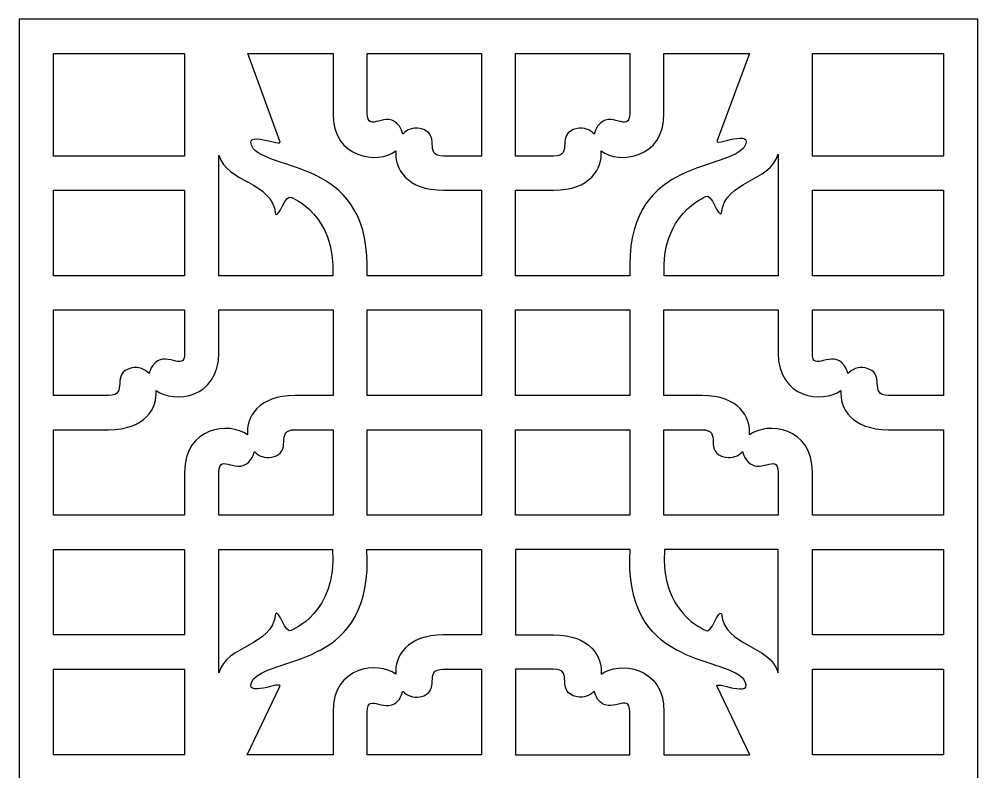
# Model space of a CAD drawing. Header units: centimetres. Extents: x -8.3 to -1.5, y -1.7 to 9.
# Drawn here: x -8.28 to -1.5, y 3.67 to 9 of the extents above; entities that cross this region are included whole.
import ezdxf

# ---------------------------------------------------------------- set-up
doc = ezdxf.new("R2010")
doc.units = ezdxf.units.CM
doc.header["$MEASUREMENT"] = 0
doc.layers.add('layer 1', color=7, linetype='Continuous')

msp = doc.modelspace()

# ---------------------------------------------------------------- linework, layer by layer
at = {"layer": 'layer 1', "color": 250, "lineweight": 30}
for points, knots in [([(-8.28051, 9.00076), (-8.28051, 9.00076), (-1.49954, 9.00076), (-1.49954, 9.00076), (-1.49954, 9.00076), (-1.49954, 9.00076), (-1.49954, -1.65505), (-1.49954, -1.65505), (-1.49954, -1.65505), (-1.49954, -1.65505), (-8.28051, -1.65505), (-8.28051, -1.65505), (-8.28051, -1.65505), (-8.28051, -1.65505), (-8.28051, 9.00076), (-8.28051, 9.00076)], [0, 0, 0, 0, 0.2, 0.2, 0.2, 0.2, 0.4, 0.4, 0.4, 0.4, 0.6, 0.6, 0.6, 0.6, 1, 1, 1, 1]), ([(-8.03833, 8.03205), (-8.03833, 8.03205), (-7.10999, 8.03205), (-7.10999, 8.03205), (-7.10999, 8.03205), (-7.10999, 8.03205), (-7.10999, 8.75859), (-7.10999, 8.75859), (-7.10999, 8.75859), (-7.10999, 8.75859), (-8.03833, 8.75859), (-8.03833, 8.75859), (-8.03833, 8.75859), (-8.03833, 8.75859), (-8.03833, 8.03205), (-8.03833, 8.03205)], [0, 0, 0, 0, 0.2, 0.2, 0.2, 0.2, 0.4, 0.4, 0.4, 0.4, 0.6, 0.6, 0.6, 0.6, 1, 1, 1, 1]), ([(-6.66418, 8.75859), (-6.66418, 8.75859), (-6.43572, 8.13623), (-6.43572, 8.13623), (-6.43572, 8.13623), (-6.4021, 8.08629), (-6.71781, 8.23248), (-6.62449, 8.08476), (-6.62449, 8.08476), (-6.4697, 7.91338), (-5.78207, 8.00526), (-5.81988, 7.18443), (-5.81988, 7.18443), (-5.81988, 7.18443), (-5.01113, 7.18443), (-5.01113, 7.18443), (-5.01113, 7.18443), (-5.01113, 7.18443), (-5.01113, 7.78987), (-5.01113, 7.78987), (-5.01113, 7.78987), (-5.01113, 7.78987), (-5.28023, 7.78987), (-5.28023, 7.78987), (-5.28023, 7.78987), (-5.53864, 7.79002), (-5.62729, 7.94263), (-5.61628, 8.06803), (-5.61628, 8.06803), (-5.74367, 7.97304), (-6.06037, 8.01039), (-6.06056, 8.3338), (-6.06056, 8.3338), (-6.06056, 8.3338), (-6.06056, 8.75859), (-6.06056, 8.75859), (-6.06056, 8.75859), (-6.06056, 8.75859), (-6.66418, 8.75859), (-6.66418, 8.75859)], [0, 0, 0, 0, 0.0909091, 0.0909091, 0.0909091, 0.0909091, 0.1818182, 0.1818182, 0.1818182, 0.1818182, 0.2727273, 0.2727273, 0.2727273, 0.2727273, 0.3636364, 0.3636364, 0.3636364, 0.3636364, 0.4545455, 0.4545455, 0.4545455, 0.4545455, 0.5454545, 0.5454545, 0.5454545, 0.5454545, 0.6363636, 0.6363636, 0.6363636, 0.6363636, 0.7272727, 0.7272727, 0.7272727, 0.7272727, 0.8181818, 0.8181818, 0.8181818, 0.8181818, 1, 1, 1, 1]), ([(-5.81838, 8.75859), (-5.81838, 8.61573), (-5.81838, 8.48149), (-5.81838, 8.3338), (-5.81838, 8.3338), (-5.8188, 8.18396), (-5.68097, 8.369), (-5.59133, 8.2432), (-5.59133, 8.2432), (-5.5785, 8.22352), (-5.57053, 8.20468), (-5.56674, 8.18689), (-5.56674, 8.18689), (-5.53669, 8.2192), (-5.49488, 8.23659), (-5.4457, 8.22743), (-5.4457, 8.22743), (-5.28535, 8.19249), (-5.43007, 8.03163), (-5.28023, 8.03205), (-5.28023, 8.03205), (-5.13107, 8.03205), (-5.11484, 8.03205), (-5.01113, 8.03205), (-5.01113, 8.03205), (-5.01113, 8.03205), (-5.01113, 8.75859), (-5.01113, 8.75859), (-5.01113, 8.75859), (-5.01113, 8.75859), (-5.81838, 8.75859), (-5.81838, 8.75859)], [0, 0, 0, 0, 0.1111111, 0.1111111, 0.1111111, 0.1111111, 0.2222222, 0.2222222, 0.2222222, 0.2222222, 0.3333333, 0.3333333, 0.3333333, 0.3333333, 0.4444444, 0.4444444, 0.4444444, 0.4444444, 0.5555556, 0.5555556, 0.5555556, 0.5555556, 0.6666667, 0.6666667, 0.6666667, 0.6666667, 0.7777778, 0.7777778, 0.7777778, 0.7777778, 1, 1, 1, 1]), ([(-4.76895, 8.75859), (-4.76895, 8.75859), (-4.76895, 8.03205), (-4.76895, 8.03205), (-4.76895, 8.03205), (-4.66526, 8.03205), (-4.64902, 8.03205), (-4.49986, 8.03205), (-4.49986, 8.03205), (-4.35001, 8.03163), (-4.49474, 8.19249), (-4.33438, 8.22743), (-4.33438, 8.22743), (-4.28521, 8.23659), (-4.2434, 8.2192), (-4.21334, 8.18689), (-4.21334, 8.18689), (-4.20956, 8.20468), (-4.20159, 8.22352), (-4.18876, 8.2432), (-4.18876, 8.2432), (-4.09911, 8.369), (-3.96128, 8.18396), (-3.9617, 8.3338), (-3.9617, 8.3338), (-3.9617, 8.47378), (-3.9617, 8.61712), (-3.9617, 8.75859), (-3.9617, 8.75859), (-3.9617, 8.75859), (-4.76895, 8.75859), (-4.76895, 8.75859)], [0, 0, 0, 0, 0.1111111, 0.1111111, 0.1111111, 0.1111111, 0.2222222, 0.2222222, 0.2222222, 0.2222222, 0.3333333, 0.3333333, 0.3333333, 0.3333333, 0.4444444, 0.4444444, 0.4444444, 0.4444444, 0.5555556, 0.5555556, 0.5555556, 0.5555556, 0.6666667, 0.6666667, 0.6666667, 0.6666667, 0.7777778, 0.7777778, 0.7777778, 0.7777778, 1, 1, 1, 1]), ([(-3.71953, 8.75859), (-3.71953, 8.75859), (-3.71953, 8.3338), (-3.71953, 8.3338), (-3.71953, 8.3338), (-3.71971, 8.01039), (-4.03642, 7.97304), (-4.16381, 8.06803), (-4.16381, 8.06803), (-4.1528, 7.94263), (-4.24145, 7.79002), (-4.49986, 7.78987), (-4.49986, 7.78987), (-4.49986, 7.78987), (-4.76895, 7.78987), (-4.76895, 7.78987), (-4.76895, 7.78987), (-4.76895, 7.78987), (-4.76895, 7.18443), (-4.76895, 7.18443), (-4.76895, 7.18443), (-4.76895, 7.18443), (-3.95992, 7.18443), (-3.95992, 7.18443), (-3.95992, 7.18443), (-4.00105, 8.01115), (-3.31073, 7.91852), (-3.1556, 8.09028), (-3.1556, 8.09028), (-3.06228, 8.238), (-3.37799, 8.09181), (-3.34437, 8.14175), (-3.34437, 8.14175), (-3.34437, 8.14175), (-3.11402, 8.75859), (-3.11402, 8.75859), (-3.11402, 8.75859), (-3.11402, 8.75859), (-3.71953, 8.75859), (-3.71953, 8.75859)], [0, 0, 0, 0, 0.0909091, 0.0909091, 0.0909091, 0.0909091, 0.1818182, 0.1818182, 0.1818182, 0.1818182, 0.2727273, 0.2727273, 0.2727273, 0.2727273, 0.3636364, 0.3636364, 0.3636364, 0.3636364, 0.4545455, 0.4545455, 0.4545455, 0.4545455, 0.5454545, 0.5454545, 0.5454545, 0.5454545, 0.6363636, 0.6363636, 0.6363636, 0.6363636, 0.7272727, 0.7272727, 0.7272727, 0.7272727, 0.8181818, 0.8181818, 0.8181818, 0.8181818, 1, 1, 1, 1]), ([(-2.6701, 8.75859), (-2.6701, 8.75859), (-2.6701, 8.03205), (-2.6701, 8.03205), (-2.6701, 8.03205), (-2.6701, 8.03205), (-1.74171, 8.03205), (-1.74171, 8.03205), (-1.74171, 8.03205), (-1.74171, 8.03205), (-1.74171, 8.75859), (-1.74171, 8.75859), (-1.74171, 8.75859), (-1.74171, 8.75859), (-2.6701, 8.75859), (-2.6701, 8.75859)], [0, 0, 0, 0, 0.2, 0.2, 0.2, 0.2, 0.4, 0.4, 0.4, 0.4, 0.6, 0.6, 0.6, 0.6, 1, 1, 1, 1]), ([(-6.86781, 8.03866), (-6.86781, 8.03866), (-6.86781, 7.18443), (-6.86781, 7.18443), (-6.86781, 7.18443), (-6.86781, 7.18443), (-6.0621, 7.18443), (-6.0621, 7.18443), (-6.0621, 7.18443), (-6.03889, 7.61823), (-6.35286, 7.7374), (-6.35582, 7.7394), (-6.35582, 7.7394), (-6.39824, 7.76949), (-6.44351, 7.58644), (-6.46642, 7.62103), (-6.46642, 7.62103), (-6.49307, 7.8594), (-6.81024, 7.83634), (-6.86781, 8.03866)], [0, 0, 0, 0, 0.1666667, 0.1666667, 0.1666667, 0.1666667, 0.3333333, 0.3333333, 0.3333333, 0.3333333, 0.5, 0.5, 0.5, 0.5, 0.6666667, 0.6666667, 0.6666667, 0.6666667, 1, 1, 1, 1]), ([(-3.71771, 7.18443), (-3.71771, 7.18443), (-2.91228, 7.18443), (-2.91228, 7.18443), (-2.91228, 7.18443), (-2.91228, 7.18443), (-2.91228, 8.04421), (-2.91228, 8.04421), (-2.91228, 8.04421), (-2.96983, 7.84186), (-3.28702, 7.86493), (-3.31366, 7.62655), (-3.31366, 7.62655), (-3.33658, 7.59196), (-3.38185, 7.77501), (-3.42427, 7.74492), (-3.42427, 7.74492), (-3.42724, 7.74292), (-3.7439, 7.62276), (-3.71771, 7.18443)], [0, 0, 0, 0, 0.1666667, 0.1666667, 0.1666667, 0.1666667, 0.3333333, 0.3333333, 0.3333333, 0.3333333, 0.5, 0.5, 0.5, 0.5, 0.6666667, 0.6666667, 0.6666667, 0.6666667, 1, 1, 1, 1]), ([(-8.03833, 7.18443), (-8.03833, 7.18443), (-7.10999, 7.18443), (-7.10999, 7.18443), (-7.10999, 7.18443), (-7.10999, 7.18443), (-7.10999, 7.78987), (-7.10999, 7.78987), (-7.10999, 7.78987), (-7.10999, 7.78987), (-8.03833, 7.78987), (-8.03833, 7.78987), (-8.03833, 7.78987), (-8.03833, 7.78987), (-8.03833, 7.18443), (-8.03833, 7.18443)], [0, 0, 0, 0, 0.2, 0.2, 0.2, 0.2, 0.4, 0.4, 0.4, 0.4, 0.6, 0.6, 0.6, 0.6, 1, 1, 1, 1]), ([(-1.74171, 7.78987), (-1.74171, 7.78987), (-2.6701, 7.78987), (-2.6701, 7.78987), (-2.6701, 7.78987), (-2.6701, 7.78987), (-2.6701, 7.18443), (-2.6701, 7.18443), (-2.6701, 7.18443), (-2.6701, 7.18443), (-1.74171, 7.18443), (-1.74171, 7.18443), (-1.74171, 7.18443), (-1.74171, 7.18443), (-1.74171, 7.78987), (-1.74171, 7.78987)], [0, 0, 0, 0, 0.2, 0.2, 0.2, 0.2, 0.4, 0.4, 0.4, 0.4, 0.6, 0.6, 0.6, 0.6, 1, 1, 1, 1]), ([(-8.03833, 5.48918), (-8.03833, 5.48918), (-7.10999, 5.48918), (-7.10999, 5.48918), (-7.10999, 5.48918), (-7.10999, 5.48918), (-7.10999, 5.79287), (-7.10999, 5.79287), (-7.10999, 5.79287), (-7.1098, 6.11629), (-6.7931, 6.15363), (-6.66571, 6.05864), (-6.66571, 6.05864), (-6.67671, 6.18405), (-6.58807, 6.33666), (-6.32966, 6.3368), (-6.32966, 6.3368), (-6.32966, 6.3368), (-6.06056, 6.3368), (-6.06056, 6.3368), (-6.06056, 6.3368), (-6.06056, 6.3368), (-6.06056, 6.94225), (-6.06056, 6.94225), (-6.06056, 6.94225), (-6.06056, 6.94225), (-6.86781, 6.94225), (-6.86781, 6.94225), (-6.86781, 6.94225), (-6.86781, 6.94225), (-6.86781, 6.63856), (-6.86781, 6.63856), (-6.86781, 6.63856), (-6.868, 6.31514), (-7.1847, 6.2778), (-7.31209, 6.37279), (-7.31209, 6.37279), (-7.30109, 6.24738), (-7.38973, 6.09477), (-7.64814, 6.09463), (-7.64814, 6.09463), (-7.64814, 6.09463), (-8.03833, 6.09463), (-8.03833, 6.09463), (-8.03833, 6.09463), (-8.03833, 6.09463), (-8.03833, 5.48918), (-8.03833, 5.48918)], [0, 0, 0, 0, 0.0769231, 0.0769231, 0.0769231, 0.0769231, 0.1538462, 0.1538462, 0.1538462, 0.1538462, 0.2307692, 0.2307692, 0.2307692, 0.2307692, 0.3076923, 0.3076923, 0.3076923, 0.3076923, 0.3846154, 0.3846154, 0.3846154, 0.3846154, 0.4615385, 0.4615385, 0.4615385, 0.4615385, 0.5384615, 0.5384615, 0.5384615, 0.5384615, 0.6153846, 0.6153846, 0.6153846, 0.6153846, 0.6923077, 0.6923077, 0.6923077, 0.6923077, 0.7692308, 0.7692308, 0.7692308, 0.7692308, 0.8461538, 0.8461538, 0.8461538, 0.8461538, 1, 1, 1, 1]), ([(-8.03833, 6.3368), (-7.90225, 6.3368), (-7.79968, 6.3368), (-7.64814, 6.3368), (-7.64814, 6.3368), (-7.4983, 6.33638), (-7.64302, 6.49725), (-7.48267, 6.53219), (-7.48267, 6.53219), (-7.43349, 6.54135), (-7.39168, 6.52396), (-7.36163, 6.49164), (-7.36163, 6.49164), (-7.35784, 6.50944), (-7.34987, 6.52828), (-7.33705, 6.54795), (-7.33705, 6.54795), (-7.2474, 6.67375), (-7.10957, 6.48872), (-7.10999, 6.63856), (-7.10999, 6.63856), (-7.10999, 6.79475), (-7.10999, 6.82049), (-7.10999, 6.94225), (-7.10999, 6.94225), (-7.10999, 6.94225), (-8.03833, 6.94225), (-8.03833, 6.94225), (-8.03833, 6.94225), (-8.03833, 6.94225), (-8.03833, 6.3368), (-8.03833, 6.3368)], [0, 0, 0, 0, 0.1111111, 0.1111111, 0.1111111, 0.1111111, 0.2222222, 0.2222222, 0.2222222, 0.2222222, 0.3333333, 0.3333333, 0.3333333, 0.3333333, 0.4444444, 0.4444444, 0.4444444, 0.4444444, 0.5555556, 0.5555556, 0.5555556, 0.5555556, 0.6666667, 0.6666667, 0.6666667, 0.6666667, 0.7777778, 0.7777778, 0.7777778, 0.7777778, 1, 1, 1, 1]), ([(-5.01113, 6.3368), (-5.01113, 6.3368), (-5.01113, 6.94225), (-5.01113, 6.94225), (-5.01113, 6.94225), (-5.01113, 6.94225), (-5.81838, 6.94225), (-5.81838, 6.94225), (-5.81838, 6.94225), (-5.81838, 6.94225), (-5.81838, 6.3368), (-5.81838, 6.3368), (-5.81838, 6.3368), (-5.81838, 6.3368), (-5.01113, 6.3368), (-5.01113, 6.3368)], [0, 0, 0, 0, 0.2, 0.2, 0.2, 0.2, 0.4, 0.4, 0.4, 0.4, 0.6, 0.6, 0.6, 0.6, 1, 1, 1, 1]), ([(-4.76895, 6.94225), (-4.76895, 6.94225), (-4.76895, 6.3368), (-4.76895, 6.3368), (-4.76895, 6.3368), (-4.76895, 6.3368), (-3.9617, 6.3368), (-3.9617, 6.3368), (-3.9617, 6.3368), (-3.9617, 6.3368), (-3.9617, 6.94225), (-3.9617, 6.94225), (-3.9617, 6.94225), (-3.9617, 6.94225), (-4.76895, 6.94225), (-4.76895, 6.94225)], [0, 0, 0, 0, 0.2, 0.2, 0.2, 0.2, 0.4, 0.4, 0.4, 0.4, 0.6, 0.6, 0.6, 0.6, 1, 1, 1, 1]), ([(-1.74171, 6.09463), (-1.74171, 6.09463), (-2.13194, 6.09463), (-2.13194, 6.09463), (-2.13194, 6.09463), (-2.39036, 6.09477), (-2.479, 6.24738), (-2.468, 6.37279), (-2.468, 6.37279), (-2.59539, 6.2778), (-2.91209, 6.31514), (-2.91228, 6.63856), (-2.91228, 6.63856), (-2.91228, 6.63856), (-2.91228, 6.94225), (-2.91228, 6.94225), (-2.91228, 6.94225), (-2.91228, 6.94225), (-3.71953, 6.94225), (-3.71953, 6.94225), (-3.71953, 6.94225), (-3.71953, 6.94225), (-3.71953, 6.3368), (-3.71953, 6.3368), (-3.71953, 6.3368), (-3.71953, 6.3368), (-3.45043, 6.3368), (-3.45043, 6.3368), (-3.45043, 6.3368), (-3.19202, 6.33666), (-3.10337, 6.18405), (-3.11438, 6.05864), (-3.11438, 6.05864), (-2.98699, 6.15363), (-2.67028, 6.11629), (-2.6701, 5.79287), (-2.6701, 5.79287), (-2.6701, 5.79287), (-2.6701, 5.48918), (-2.6701, 5.48918), (-2.6701, 5.48918), (-2.6701, 5.48918), (-1.74171, 5.48918), (-1.74171, 5.48918), (-1.74171, 5.48918), (-1.74171, 5.48918), (-1.74171, 6.09463), (-1.74171, 6.09463)], [0, 0, 0, 0, 0.0769231, 0.0769231, 0.0769231, 0.0769231, 0.1538462, 0.1538462, 0.1538462, 0.1538462, 0.2307692, 0.2307692, 0.2307692, 0.2307692, 0.3076923, 0.3076923, 0.3076923, 0.3076923, 0.3846154, 0.3846154, 0.3846154, 0.3846154, 0.4615385, 0.4615385, 0.4615385, 0.4615385, 0.5384615, 0.5384615, 0.5384615, 0.5384615, 0.6153846, 0.6153846, 0.6153846, 0.6153846, 0.6923077, 0.6923077, 0.6923077, 0.6923077, 0.7692308, 0.7692308, 0.7692308, 0.7692308, 0.8461538, 0.8461538, 0.8461538, 0.8461538, 1, 1, 1, 1]), ([(-1.74171, 6.94225), (-1.74171, 6.94225), (-2.6701, 6.94225), (-2.6701, 6.94225), (-2.6701, 6.94225), (-2.6701, 6.82049), (-2.6701, 6.79475), (-2.6701, 6.63856), (-2.6701, 6.63856), (-2.67052, 6.48872), (-2.53269, 6.67375), (-2.44304, 6.54795), (-2.44304, 6.54795), (-2.43022, 6.52828), (-2.42225, 6.50944), (-2.41846, 6.49164), (-2.41846, 6.49164), (-2.3884, 6.52396), (-2.34659, 6.54135), (-2.29742, 6.53219), (-2.29742, 6.53219), (-2.13707, 6.49725), (-2.28179, 6.33638), (-2.13194, 6.3368), (-2.13194, 6.3368), (-1.98039, 6.3368), (-1.87782, 6.3368), (-1.74171, 6.3368), (-1.74171, 6.3368), (-1.74171, 6.3368), (-1.74171, 6.94225), (-1.74171, 6.94225)], [0, 0, 0, 0, 0.1111111, 0.1111111, 0.1111111, 0.1111111, 0.2222222, 0.2222222, 0.2222222, 0.2222222, 0.3333333, 0.3333333, 0.3333333, 0.3333333, 0.4444444, 0.4444444, 0.4444444, 0.4444444, 0.5555556, 0.5555556, 0.5555556, 0.5555556, 0.6666667, 0.6666667, 0.6666667, 0.6666667, 0.7777778, 0.7777778, 0.7777778, 0.7777778, 1, 1, 1, 1]), ([(-6.86781, 5.48918), (-6.86781, 5.48918), (-6.06056, 5.48918), (-6.06056, 5.48918), (-6.06056, 5.48918), (-6.06056, 5.48918), (-6.06056, 6.09463), (-6.06056, 6.09463), (-6.06056, 6.09463), (-6.16428, 6.09463), (-6.18049, 6.09463), (-6.32966, 6.09463), (-6.32966, 6.09463), (-6.4795, 6.09505), (-6.33478, 5.93418), (-6.49513, 5.89925), (-6.49513, 5.89925), (-6.54431, 5.89009), (-6.58612, 5.90747), (-6.61617, 5.93979), (-6.61617, 5.93979), (-6.61996, 5.922), (-6.62793, 5.90315), (-6.64076, 5.88348), (-6.64076, 5.88348), (-6.7304, 5.75768), (-6.86823, 5.94272), (-6.86781, 5.79287), (-6.86781, 5.79287), (-6.86781, 5.63669), (-6.86781, 5.61094), (-6.86781, 5.48918)], [0, 0, 0, 0, 0.1111111, 0.1111111, 0.1111111, 0.1111111, 0.2222222, 0.2222222, 0.2222222, 0.2222222, 0.3333333, 0.3333333, 0.3333333, 0.3333333, 0.4444444, 0.4444444, 0.4444444, 0.4444444, 0.5555556, 0.5555556, 0.5555556, 0.5555556, 0.6666667, 0.6666667, 0.6666667, 0.6666667, 0.7777778, 0.7777778, 0.7777778, 0.7777778, 1, 1, 1, 1]), ([(-5.01113, 5.48918), (-5.01113, 5.48918), (-5.01113, 6.09463), (-5.01113, 6.09463), (-5.01113, 6.09463), (-5.01113, 6.09463), (-5.81838, 6.09463), (-5.81838, 6.09463), (-5.81838, 6.09463), (-5.81838, 6.09463), (-5.81838, 5.48918), (-5.81838, 5.48918), (-5.81838, 5.48918), (-5.81838, 5.48918), (-5.01113, 5.48918), (-5.01113, 5.48918)], [0, 0, 0, 0, 0.2, 0.2, 0.2, 0.2, 0.4, 0.4, 0.4, 0.4, 0.6, 0.6, 0.6, 0.6, 1, 1, 1, 1]), ([(-4.76895, 6.09463), (-4.76895, 6.09463), (-4.76895, 5.48918), (-4.76895, 5.48918), (-4.76895, 5.48918), (-4.76895, 5.48918), (-3.9617, 5.48918), (-3.9617, 5.48918), (-3.9617, 5.48918), (-3.9617, 5.48918), (-3.9617, 6.09463), (-3.9617, 6.09463), (-3.9617, 6.09463), (-3.9617, 6.09463), (-4.76895, 6.09463), (-4.76895, 6.09463)], [0, 0, 0, 0, 0.2, 0.2, 0.2, 0.2, 0.4, 0.4, 0.4, 0.4, 0.6, 0.6, 0.6, 0.6, 1, 1, 1, 1]), ([(-3.71953, 6.09463), (-3.71953, 6.09463), (-3.71953, 5.48918), (-3.71953, 5.48918), (-3.71953, 5.48918), (-3.71953, 5.48918), (-2.91228, 5.48918), (-2.91228, 5.48918), (-2.91228, 5.48918), (-2.91228, 5.61094), (-2.91228, 5.63669), (-2.91228, 5.79287), (-2.91228, 5.79287), (-2.91185, 5.94272), (-3.04968, 5.75768), (-3.13933, 5.88348), (-3.13933, 5.88348), (-3.15216, 5.90315), (-3.16013, 5.922), (-3.16392, 5.93979), (-3.16392, 5.93979), (-3.19397, 5.90747), (-3.23578, 5.89009), (-3.28496, 5.89925), (-3.28496, 5.89925), (-3.44531, 5.93418), (-3.30059, 6.09505), (-3.45043, 6.09463), (-3.45043, 6.09463), (-3.59959, 6.09463), (-3.61583, 6.09463), (-3.71953, 6.09463)], [0, 0, 0, 0, 0.1111111, 0.1111111, 0.1111111, 0.1111111, 0.2222222, 0.2222222, 0.2222222, 0.2222222, 0.3333333, 0.3333333, 0.3333333, 0.3333333, 0.4444444, 0.4444444, 0.4444444, 0.4444444, 0.5555556, 0.5555556, 0.5555556, 0.5555556, 0.6666667, 0.6666667, 0.6666667, 0.6666667, 0.7777778, 0.7777778, 0.7777778, 0.7777778, 1, 1, 1, 1]), ([(-8.03833, 4.64156), (-8.03833, 4.64156), (-7.10999, 4.64156), (-7.10999, 4.64156), (-7.10999, 4.64156), (-7.10999, 4.64156), (-7.10999, 5.24701), (-7.10999, 5.24701), (-7.10999, 5.24701), (-7.10999, 5.24701), (-8.03833, 5.24701), (-8.03833, 5.24701), (-8.03833, 5.24701), (-8.03833, 5.24701), (-8.03833, 4.64156), (-8.03833, 4.64156)], [0, 0, 0, 0, 0.2, 0.2, 0.2, 0.2, 0.4, 0.4, 0.4, 0.4, 0.6, 0.6, 0.6, 0.6, 1, 1, 1, 1]), ([(-6.86781, 4.37445), (-6.81026, 4.5768), (-6.49307, 4.55373), (-6.46642, 4.79211), (-6.46642, 4.79211), (-6.44351, 4.8267), (-6.39824, 4.64365), (-6.35582, 4.67374), (-6.35582, 4.67374), (-6.35282, 4.67576), (-6.03009, 4.79825), (-6.06326, 5.24701), (-6.06326, 5.24701), (-6.06326, 5.24701), (-6.86781, 5.24701), (-6.86781, 5.24701), (-6.86781, 5.24701), (-6.86781, 5.24701), (-6.86781, 4.37445), (-6.86781, 4.37445)], [0, 0, 0, 0, 0.1666667, 0.1666667, 0.1666667, 0.1666667, 0.3333333, 0.3333333, 0.3333333, 0.3333333, 0.5, 0.5, 0.5, 0.5, 0.6666667, 0.6666667, 0.6666667, 0.6666667, 1, 1, 1, 1]), ([(-5.82084, 5.24701), (-5.77194, 4.40654), (-6.46856, 4.50102), (-6.62449, 4.32838), (-6.62449, 4.32838), (-6.71781, 4.18066), (-6.4021, 4.32685), (-6.43572, 4.27691), (-6.43572, 4.27691), (-6.43572, 4.27691), (-6.66834, 3.79394), (-6.66834, 3.79394), (-6.66834, 3.79394), (-6.66834, 3.79394), (-6.06056, 3.79394), (-6.06056, 3.79394), (-6.06056, 3.79394), (-6.06056, 3.79394), (-6.06056, 4.09763), (-6.06056, 4.09763), (-6.06056, 4.09763), (-6.06037, 4.42105), (-5.74367, 4.45839), (-5.61628, 4.3634), (-5.61628, 4.3634), (-5.62729, 4.48881), (-5.53864, 4.64141), (-5.28023, 4.64156), (-5.28023, 4.64156), (-5.28023, 4.64156), (-5.01113, 4.64156), (-5.01113, 4.64156), (-5.01113, 4.64156), (-5.01113, 4.64156), (-5.01113, 5.24701), (-5.01113, 5.24701), (-5.01113, 5.24701), (-5.01113, 5.24701), (-5.82084, 5.24701), (-5.82084, 5.24701)], [0, 0, 0, 0, 0.0909091, 0.0909091, 0.0909091, 0.0909091, 0.1818182, 0.1818182, 0.1818182, 0.1818182, 0.2727273, 0.2727273, 0.2727273, 0.2727273, 0.3636364, 0.3636364, 0.3636364, 0.3636364, 0.4545455, 0.4545455, 0.4545455, 0.4545455, 0.5454545, 0.5454545, 0.5454545, 0.5454545, 0.6363636, 0.6363636, 0.6363636, 0.6363636, 0.7272727, 0.7272727, 0.7272727, 0.7272727, 0.8181818, 0.8181818, 0.8181818, 0.8181818, 1, 1, 1, 1]), ([(-3.95924, 5.24701), (-4.00815, 4.40654), (-3.31153, 4.50102), (-3.1556, 4.32838), (-3.1556, 4.32838), (-3.06228, 4.18066), (-3.37799, 4.32685), (-3.34437, 4.27691), (-3.34437, 4.27691), (-3.34437, 4.27691), (-3.11175, 3.79394), (-3.11175, 3.79394), (-3.11175, 3.79394), (-3.11175, 3.79394), (-3.71953, 3.79394), (-3.71953, 3.79394), (-3.71953, 3.79394), (-3.71953, 3.79394), (-3.71953, 4.09763), (-3.71953, 4.09763), (-3.71953, 4.09763), (-3.71971, 4.42105), (-4.03642, 4.45839), (-4.16381, 4.3634), (-4.16381, 4.3634), (-4.1528, 4.48881), (-4.24145, 4.64141), (-4.49986, 4.64156), (-4.49986, 4.64156), (-4.49986, 4.64156), (-4.76895, 4.64156), (-4.76895, 4.64156), (-4.76895, 4.64156), (-4.76895, 4.64156), (-4.76895, 5.24701), (-4.76895, 5.24701), (-4.76895, 5.24701), (-4.76895, 5.24701), (-3.95924, 5.24701), (-3.95924, 5.24701)], [0, 0, 0, 0, 0.0909091, 0.0909091, 0.0909091, 0.0909091, 0.1818182, 0.1818182, 0.1818182, 0.1818182, 0.2727273, 0.2727273, 0.2727273, 0.2727273, 0.3636364, 0.3636364, 0.3636364, 0.3636364, 0.4545455, 0.4545455, 0.4545455, 0.4545455, 0.5454545, 0.5454545, 0.5454545, 0.5454545, 0.6363636, 0.6363636, 0.6363636, 0.6363636, 0.7272727, 0.7272727, 0.7272727, 0.7272727, 0.8181818, 0.8181818, 0.8181818, 0.8181818, 1, 1, 1, 1]), ([(-2.91228, 4.37445), (-2.96983, 4.5768), (-3.28702, 4.55373), (-3.31366, 4.79211), (-3.31366, 4.79211), (-3.33658, 4.8267), (-3.38185, 4.64365), (-3.42427, 4.67374), (-3.42427, 4.67374), (-3.42727, 4.67576), (-3.75, 4.79825), (-3.71682, 5.24701), (-3.71682, 5.24701), (-3.71682, 5.24701), (-2.91228, 5.24701), (-2.91228, 5.24701), (-2.91228, 5.24701), (-2.91228, 5.24701), (-2.91228, 4.37445), (-2.91228, 4.37445)], [0, 0, 0, 0, 0.1666667, 0.1666667, 0.1666667, 0.1666667, 0.3333333, 0.3333333, 0.3333333, 0.3333333, 0.5, 0.5, 0.5, 0.5, 0.6666667, 0.6666667, 0.6666667, 0.6666667, 1, 1, 1, 1]), ([(-1.74171, 5.24701), (-1.74171, 5.24701), (-2.6701, 5.24701), (-2.6701, 5.24701), (-2.6701, 5.24701), (-2.6701, 5.24701), (-2.6701, 4.64156), (-2.6701, 4.64156), (-2.6701, 4.64156), (-2.6701, 4.64156), (-1.74171, 4.64156), (-1.74171, 4.64156), (-1.74171, 4.64156), (-1.74171, 4.64156), (-1.74171, 5.24701), (-1.74171, 5.24701)], [0, 0, 0, 0, 0.2, 0.2, 0.2, 0.2, 0.4, 0.4, 0.4, 0.4, 0.6, 0.6, 0.6, 0.6, 1, 1, 1, 1]), ([(-8.03833, 3.79394), (-8.03833, 3.79394), (-7.10999, 3.79394), (-7.10999, 3.79394), (-7.10999, 3.79394), (-7.10999, 3.79394), (-7.10999, 4.39938), (-7.10999, 4.39938), (-7.10999, 4.39938), (-7.10999, 4.39938), (-8.03833, 4.39938), (-8.03833, 4.39938), (-8.03833, 4.39938), (-8.03833, 4.39938), (-8.03833, 3.79394), (-8.03833, 3.79394)], [0, 0, 0, 0, 0.2, 0.2, 0.2, 0.2, 0.4, 0.4, 0.4, 0.4, 0.6, 0.6, 0.6, 0.6, 1, 1, 1, 1]), ([(-5.01113, 4.39938), (-5.11484, 4.39938), (-5.13107, 4.39938), (-5.28023, 4.39938), (-5.28023, 4.39938), (-5.43007, 4.3998), (-5.28535, 4.23894), (-5.4457, 4.204), (-5.4457, 4.204), (-5.49488, 4.19484), (-5.53669, 4.21223), (-5.56674, 4.24454), (-5.56674, 4.24454), (-5.57053, 4.22675), (-5.5785, 4.20791), (-5.59133, 4.18824), (-5.59133, 4.18824), (-5.68097, 4.06244), (-5.8188, 4.24747), (-5.81838, 4.09763), (-5.81838, 4.09763), (-5.81838, 3.94144), (-5.81838, 3.9157), (-5.81838, 3.79394), (-5.81838, 3.79394), (-5.81838, 3.79394), (-5.01113, 3.79394), (-5.01113, 3.79394), (-5.01113, 3.79394), (-5.01113, 3.79394), (-5.01113, 4.39938), (-5.01113, 4.39938)], [0, 0, 0, 0, 0.1111111, 0.1111111, 0.1111111, 0.1111111, 0.2222222, 0.2222222, 0.2222222, 0.2222222, 0.3333333, 0.3333333, 0.3333333, 0.3333333, 0.4444444, 0.4444444, 0.4444444, 0.4444444, 0.5555556, 0.5555556, 0.5555556, 0.5555556, 0.6666667, 0.6666667, 0.6666667, 0.6666667, 0.7777778, 0.7777778, 0.7777778, 0.7777778, 1, 1, 1, 1]), ([(-4.76895, 4.39938), (-4.66526, 4.39938), (-4.64902, 4.39938), (-4.49986, 4.39938), (-4.49986, 4.39938), (-4.35001, 4.3998), (-4.49474, 4.23894), (-4.33438, 4.204), (-4.33438, 4.204), (-4.28521, 4.19484), (-4.2434, 4.21223), (-4.21334, 4.24454), (-4.21334, 4.24454), (-4.20956, 4.22675), (-4.20159, 4.20791), (-4.18876, 4.18824), (-4.18876, 4.18824), (-4.09911, 4.06244), (-3.96128, 4.24747), (-3.9617, 4.09763), (-3.9617, 4.09763), (-3.9617, 3.94144), (-3.9617, 3.9157), (-3.9617, 3.79394), (-3.9617, 3.79394), (-3.9617, 3.79394), (-4.76895, 3.79394), (-4.76895, 3.79394), (-4.76895, 3.79394), (-4.76895, 3.79394), (-4.76895, 4.39938), (-4.76895, 4.39938)], [0, 0, 0, 0, 0.1111111, 0.1111111, 0.1111111, 0.1111111, 0.2222222, 0.2222222, 0.2222222, 0.2222222, 0.3333333, 0.3333333, 0.3333333, 0.3333333, 0.4444444, 0.4444444, 0.4444444, 0.4444444, 0.5555556, 0.5555556, 0.5555556, 0.5555556, 0.6666667, 0.6666667, 0.6666667, 0.6666667, 0.7777778, 0.7777778, 0.7777778, 0.7777778, 1, 1, 1, 1]), ([(-1.74171, 4.39938), (-1.74171, 4.39938), (-2.6701, 4.39938), (-2.6701, 4.39938), (-2.6701, 4.39938), (-2.6701, 4.39938), (-2.6701, 3.79394), (-2.6701, 3.79394), (-2.6701, 3.79394), (-2.6701, 3.79394), (-1.74171, 3.79394), (-1.74171, 3.79394), (-1.74171, 3.79394), (-1.74171, 3.79394), (-1.74171, 4.39938), (-1.74171, 4.39938)], [0, 0, 0, 0, 0.2, 0.2, 0.2, 0.2, 0.4, 0.4, 0.4, 0.4, 0.6, 0.6, 0.6, 0.6, 1, 1, 1, 1])]:
    msp.add_open_spline(points, degree=3, knots=knots, dxfattribs=at)

doc.saveas('drawing.dxf')
